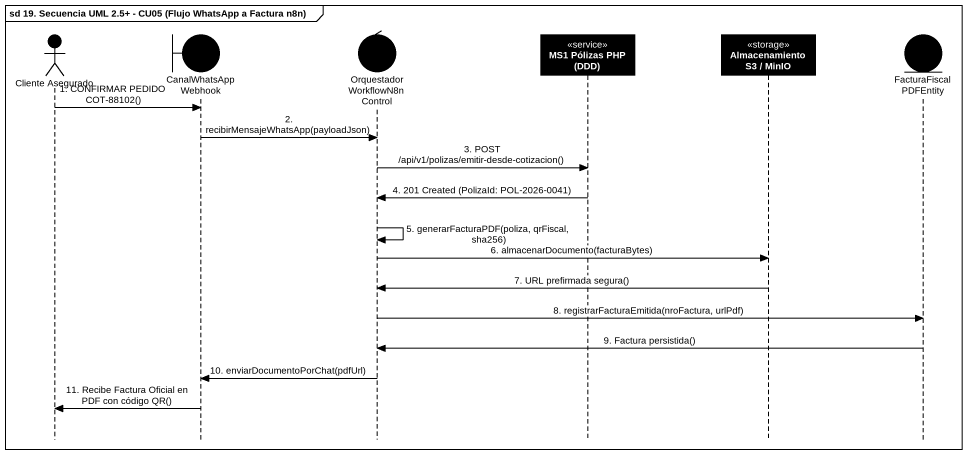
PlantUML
@startuml
mainframe sd 19. Secuencia UML 2.5+ - CU05 (Flujo WhatsApp a Factura n8n)
hide footbox
actor "Cliente Asegurado" as Cliente_Asegurado #000000
boundary CanalWhatsAppWebhook #000000
control "OrquestadorWorkflowN8nControl" as OrquestadorWorkflowN8nContro #000000
participant "MS1 Pólizas PHP (DDD)" as MS1_Pólizas_PHP_DDD <<service>> #000000
participant "Almacenamiento S3 / MinIO" as Almacenamiento_S3_MinIO <<storage>> #000000
entity FacturaFiscalPDFEntity #000000

Cliente_Asegurado -> CanalWhatsAppWebhook : 1. CONFIRMAR PEDIDO COT-88102()
CanalWhatsAppWebhook -> OrquestadorWorkflowN8nContro : 2. recibirMensajeWhatsApp(payloadJson)
OrquestadorWorkflowN8nContro -> MS1_Pólizas_PHP_DDD : 3. POST /api/v1/polizas/emitir-desde-cotizacion()
MS1_Pólizas_PHP_DDD -> OrquestadorWorkflowN8nContro : 4. 201 Created (PolizaId: POL-2026-0041)
OrquestadorWorkflowN8nContro -> OrquestadorWorkflowN8nContro : 5. generarFacturaPDF(poliza, qrFiscal, sha256)
OrquestadorWorkflowN8nContro -> Almacenamiento_S3_MinIO : 6. almacenarDocumento(facturaBytes)
Almacenamiento_S3_MinIO -> OrquestadorWorkflowN8nContro : 7. URL prefirmada segura()
OrquestadorWorkflowN8nContro -> FacturaFiscalPDFEntity : 8. registrarFacturaEmitida(nroFactura, urlPdf)
FacturaFiscalPDFEntity -> OrquestadorWorkflowN8nContro : 9. Factura persistida()
OrquestadorWorkflowN8nContro -> CanalWhatsAppWebhook : 10. enviarDocumentoPorChat(pdfUrl)
CanalWhatsAppWebhook -> Cliente_Asegurado : 11. Recibe Factura Oficial en PDF con código QR()
@enduml
